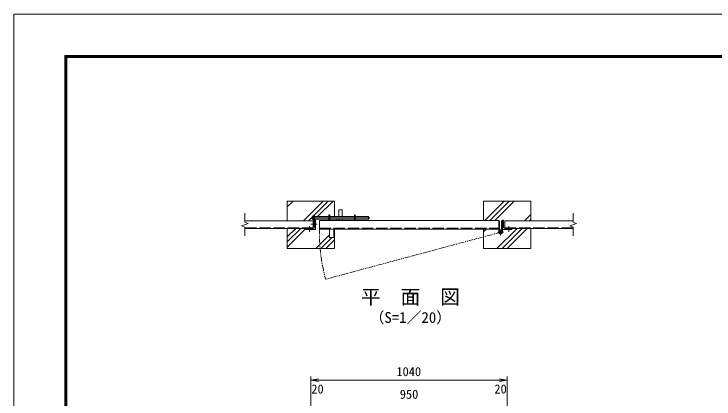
# Model space of a CAD drawing. Units: millimetres at full size. Extents: x -4200 to 4200, y -2970 to 2970.
# Drawn here: x -4200 to -491, y 933 to 2970 of the extents above; entities that cross this region are included whole.
import ezdxf
from ezdxf.enums import TextEntityAlignment as Align

# ---------------------------------------------------------------- set-up
doc = ezdxf.new("R2010")
doc.units = ezdxf.units.MM
doc.header["$LTSCALE"] = 10
for name, pattern in [('DASHED', [7.5, 6, -1.5]), ('USER1', [50.8, 31.75, -6.35, 6.35, -6.35]), ('USER2', [5, 2.5, -0.5, 0.5, -0.5, 0.5, -0.5])]:
    doc.linetypes.add(name, pattern=pattern)
doc.layers.add('0-0_D-TTL-TXT', color=7, linetype='Continuous')
for name, color, linetype, lineweight in [('0-1_D-STR1', 1, 'Continuous', 18), ('0-2_D-BMK', 2, 'USER1', 13), ('0-3_D-STR3', 3, 'Continuous', 13), ('0-4_D-STR4', 7, 'Continuous', 18), ('0-5_D-STR-DIM', 7, 'Continuous', 13), ('0-6_D-DCR-HCH', 7, 'Continuous', 13), ('0-8_0', 7, 'Continuous', 18), ('0-B_D-TTL', 7, 'Continuous', 18)]:
    doc.layers.add(name, color=color, linetype=linetype, lineweight=lineweight)
doc.styles.add('ＭＳ ゴシック', font='')
doc.styles.get('ＭＳ ゴシック').set_extended_font_data('MS Gothic')

# ---------------------------------------------------------------- blocks, each defined once
blk = doc.blocks.new('_Open')
at = {"layer": '0-8_0'}
blk.add_line((-10, 1.667), (0, 0), dxfattribs=at)
blk.add_lwpolyline([(-10, -1.667), (0, 0), (-10, 0)], dxfattribs=at)

msp = doc.modelspace()

# ---------------------------------------------------------------- linework, layer by layer
at = {"layer": '0-1_D-STR1'}
for p, q in [((-2614.55, 1875.85), (-2976.55, 1875.85)), ((-2607.55, 1875.35), (-2607.55, 1842.35)), ((-2581.55, 1877.35), (-1631.55, 1877.35)), ((-2581.55, 1877.35), (-2581.55, 1837.35)), ((-1631.55, 1877.35), (-1631.55, 1837.35)), ((-1605.55, 1875.35), (-1605.55, 1842.35)), ((-1598.55, 1875.85), (-1598.55, 1835.85)), ((-1598.55, 1875.85), (-1236.55, 1875.85)), ((-2614.05, 1835.85), (-2647.05, 1835.85)), ((-2576.55, 1832.35), (-1636.55, 1832.35)), ((-1599.05, 1835.85), (-1566.05, 1835.85)), ((-1598.55, 1835.85), (-1236.55, 1835.85))]:
    msp.add_line(p, q, dxfattribs=at)
at = {"layer": '0-1_D-STR1', "linetype": 'DASHED'}
for p, q in [((-2614.55, 1838.85), (-2976.55, 1838.85)), ((-2581.44, 1836.35), (-1631.65, 1836.35)), ((-1598.55, 1838.85), (-1236.55, 1838.85))]:
    msp.add_line(p, q, dxfattribs=at)
at = {"layer": '0-1_D-STR1'}
for points in [[(-2614.55, 1875.85), (-2614.55, 1835.85), (-2976.55, 1835.85)], [(-2601.55, 1829.85), (-2601.55, 1879.85), (-2603.05, 1879.85)], [(-1611.55, 1829.85), (-1611.55, 1879.85), (-1610.05, 1879.85)], [(-2651.55, 1831.35), (-2651.55, 1829.85), (-2601.55, 1829.85)], [(-1561.55, 1831.35), (-1561.55, 1829.85), (-1611.55, 1829.85)]]:
    msp.add_lwpolyline(points, dxfattribs=at)
for centre, radius, start, end in [((-2603.05, 1875.35), 4.5, 90, 180), ((-1610.05, 1875.35), 4.5, 360, 90), ((-2647.05, 1831.35), 4.5, 90, 180), ((-2614.05, 1842.35), 6.5, 270, 0), ((-1599.05, 1842.35), 6.5, 180, 270), ((-1566.05, 1831.35), 4.5, 360, 90)]:
    msp.add_arc(centre, radius, start, end, dxfattribs=at)
at = {"layer": '0-1_D-STR1', "linetype": 'DASHED'}
for centre, start, end in [((-2576.55, 1837.35), 180, 270), ((-1636.55, 1837.35), 270, 0)]:
    msp.add_arc(centre, 5, start, end, dxfattribs=at)
at = {"layer": '0-2_D-BMK'}
for p, q in [((-2626.56, 1857.35), (-2593.78, 1857.35)), ((-2623.39, 1891.35), (-2314.64, 1891.35)), ((-2634.55, 1847.35), (-2634.55, 1818.35)), ((-1621.55, 1800.29), (-1621.55, 1830.02)), ((-1578.55, 1847.35), (-1578.55, 1818.35)), ((-1636.41, 1815.15), (-1606.68, 1815.15))]:
    msp.add_line(p, q, dxfattribs=at)
at = {"layer": '0-2_D-BMK', "linetype": 'USER2'}
msp.add_line((-1621.55, 1815.15), (-2548.98, 1566.65), dxfattribs=at)
msp.add_arc((-1621.55, 1815.15), 960.15, 178.97356, 195, dxfattribs=at)
at = {"layer": '0-3_D-STR3'}
for p, q in [((-2479.47, 1933.85), (-2479.47, 1897.85)), ((-2479.47, 1933.85), (-2460.47, 1933.85)), ((-2460.47, 1933.85), (-2460.47, 1897.85)), ((-2619.97, 1895.85), (-2617.97, 1897.85)), ((-2619.97, 1895.85), (-2619.97, 1886.85)), ((-2617.97, 1884.85), (-2617.97, 1897.85)), ((-2617.97, 1897.85), (-2612.05, 1897.85)), ((-2612.05, 1906.35), (-2612.05, 1844.85)), ((-2607.55, 1906.35), (-2612.05, 1906.35)), ((-2607.55, 1906.35), (-2607.55, 1844.85)), ((-2607.55, 1897.85), (-2531.55, 1897.85)), ((-2531.55, 1906.85), (-2531.55, 1877.35)), ((-2527.05, 1906.85), (-2531.55, 1906.85)), ((-2527.05, 1877.35), (-2527.05, 1906.85)), ((-2527.05, 1897.85), (-2396.05, 1897.85)), ((-2396.05, 1877.35), (-2396.05, 1906.85)), ((-2396.05, 1906.85), (-2391.55, 1906.85)), ((-2391.55, 1877.35), (-2391.55, 1906.85)), ((-2391.55, 1897.85), (-2321.97, 1897.85)), ((-2321.97, 1897.85), (-2321.97, 1884.85)), ((-2321.97, 1897.85), (-2319.97, 1895.85)), ((-2319.97, 1895.85), (-2319.97, 1886.85)), ((-2619.97, 1886.85), (-2617.97, 1884.85)), ((-2617.97, 1884.85), (-2612.05, 1884.85)), ((-2607.55, 1884.85), (-2531.55, 1884.85)), ((-2527.05, 1884.85), (-2396.05, 1884.85)), ((-2479.47, 1877.35), (-2479.47, 1884.85)), ((-2460.47, 1877.35), (-2460.47, 1884.85)), ((-2391.55, 1884.85), (-2321.97, 1884.85)), ((-2319.97, 1886.85), (-2321.97, 1884.85)), ((-1631.25, 1815.15), (-1631.25, 1874.85)), ((-1626.75, 1874.85), (-1631.25, 1874.85)), ((-1626.75, 1815.15), (-1626.75, 1874.85)), ((-1611.85, 1815.15), (-1611.85, 1874.85)), ((-2607.55, 1844.85), (-2612.05, 1844.85)), ((-2527.55, 1832.35), (-2527.55, 1787.35)), ((-2505.55, 1832.35), (-2505.55, 1787.35)), ((-1626.75, 1823.34), (-1624.33, 1819.54)), ((-2527.55, 1787.35), (-2505.55, 1787.35))]:
    msp.add_line(p, q, dxfattribs=at)
msp.add_lwpolyline([(-1616.35, 1823.34), (-1616.35, 1874.85), (-1611.85, 1874.85)], dxfattribs=at)
for radius in [9.7, 5.2]:
    msp.add_arc((-1621.55, 1815.15), radius, 180, 122.41735, dxfattribs=at)
at = {"layer": '0-4_D-STR4'}
for p, q in [((-2751.55, 1979.85), (-2501.55, 1979.85)), ((-2751.55, 1875.85), (-2751.55, 1979.85)), ((-2501.55, 1979.85), (-2501.55, 1897.85)), ((-1711.55, 1979.85), (-1711.55, 1877.35)), ((-1461.55, 1979.85), (-1711.55, 1979.85)), ((-1461.55, 1875.85), (-1461.55, 1979.85)), ((-2491.55, 1884.85), (-2491.55, 1877.35)), ((-2501.55, 1832.35), (-2501.55, 1729.85)), ((-1711.55, 1832.35), (-1711.55, 1729.85))]:
    msp.add_line(p, q, dxfattribs=at)
for points in [[(-2501.55, 1729.85), (-2751.55, 1729.85), (-2751.55, 1835.85)], [(-1711.55, 1729.85), (-1461.55, 1729.85), (-1461.55, 1835.85)]]:
    msp.add_lwpolyline(points, dxfattribs=at)
at = {"layer": '0-5_D-STR-DIM'}
for p, q in [((-2976.55, 1915.85), (-2976.55, 1868.68)), ((-1236.55, 1915.85), (-1236.55, 1868.68)), ((-2994.17, 1849.44), (-2958.93, 1862.27)), ((-2958.93, 1862.27), (-2976.55, 1868.68)), ((-1254.17, 1849.44), (-1218.93, 1862.27)), ((-1218.93, 1862.27), (-1236.55, 1868.68)), ((-2976.55, 1843.03), (-2994.17, 1849.44)), ((-2976.55, 1843.03), (-2976.55, 1795.85)), ((-1236.55, 1843.03), (-1254.17, 1849.44)), ((-1236.55, 1843.03), (-1236.55, 1795.85)), ((-2626.55, 736.37), (-2626.55, 1052.86)), ((-1586.55, 736.37), (-1586.55, 1052.86)), ((-2626.55, 1032.86), (-1586.55, 1032.86))]:
    msp.add_line(p, q, dxfattribs=at)
at = {"layer": '0-6_D-DCR-HCH'}
for p, q in [((-2751.55, 1949.35), (-2721.04, 1979.85)), ((-2751.55, 1975.86), (-2747.56, 1979.85)), ((-2665.94, 1875.85), (-2561.94, 1979.85)), ((-2608.92, 1906.35), (-2535.42, 1979.85)), ((-2590.91, 1897.85), (-2508.91, 1979.85)), ((-1621.49, 1907.93), (-1549.56, 1979.85)), ((-2639.42, 1875.85), (-2619.97, 1895.31)), ((-2617.42, 1897.85), (-2612.05, 1903.23)), ((-1652.06, 1877.35), (-1621.49, 1907.93)), ((-1494.46, 1875.85), (-1461.55, 1908.77)), ((-2607.55, 1881.22), (-2603.91, 1884.85)), ((-1467.94, 1875.85), (-1461.55, 1882.25)), ((-2751.55, 1737.22), (-2652.91, 1835.85)), ((-2751.55, 1763.73), (-2679.42, 1835.85)), ((-2751.55, 1790.25), (-2705.94, 1835.85)), ((-2505.55, 1824.12), (-2501.55, 1828.12)), ((-1711.55, 1817.87), (-1697.06, 1832.35)), ((-1640.46, 1729.85), (-1534.46, 1835.85)), ((-1613.94, 1729.85), (-1507.94, 1835.85)), ((-1587.43, 1729.85), (-1481.43, 1835.85)), ((-2599.81, 1729.85), (-2527.55, 1802.12)), ((-2573.29, 1729.85), (-2515.79, 1787.35)), ((-2505.55, 1797.6), (-2501.55, 1801.6)), ((-2546.78, 1729.85), (-2501.55, 1775.08))]:
    msp.add_line(p, q, dxfattribs=at)
for points in [[(-1705.09, 1877.35), (-1623.55, 1958.9), (-1602.59, 1979.85)], [(-1678.58, 1877.35), (-1622.19, 1933.74), (-1576.08, 1979.85)]]:
    msp.add_lwpolyline(points, dxfattribs=at)
at = {"layer": '0-B_D-TTL', "color": 2}
msp.add_lwpolyline([(-4200, 2970), (4200, 2970), (4200, -2970), (-4200, -2970)], close=True, dxfattribs=at)
at = {"layer": '0-B_D-TTL'}
for points in [[(-3930, 2750), (3930, 2750), (3930, -2750), (-3930, -2750)], [(-3927.5, 2747.5), (3927.5, 2747.5), (3927.5, -2747.5), (-3927.5, -2747.5)], [(-3925, 2745), (3925, 2745), (3925, -2745), (-3925, -2745)], [(-3922.5, 2742.5), (3922.5, 2742.5), (3922.5, -2742.5), (-3922.5, -2742.5)], [(-3920, 2740), (3920, 2740), (3920, -2740), (-3920, -2740)]]:
    msp.add_lwpolyline(points, close=True, dxfattribs=at)

# ---------------------------------------------------------------- block references
at = {"layer": '0-5_D-STR-DIM', "xscale": 4, "yscale": 4, "rotation": 180}
msp.add_blockref('_Open', (-2626.55, 1032.86), dxfattribs=at)
at = {"layer": '0-5_D-STR-DIM', "xscale": 4, "yscale": 4}
msp.add_blockref('_Open', (-1586.55, 1032.86), dxfattribs=at)

# ---------------------------------------------------------------- texts
at = {"layer": '0-0_D-TTL-TXT', "style": 'ＭＳ ゴシック'}
for s, height, p in [('平\u3000面\u3000図', 76.98, (-2361.44, 1411.33)), ('（S=1／20）', 57.7, (-2315.96, 1318.13))]:
    msp.add_text(s, height=height, dxfattribs=at).set_placement(p, align=Align.BOTTOM_LEFT)
at = {"layer": '0-5_D-STR-DIM', "style": 'ＭＳ ゴシック'}
for s, p in [('1040', (-2173.47, 1039.61)), ('20', (-2624.3, 947.61)), ('20', (-1654.3, 947.61)), ('950', (-2155.68, 919.61))]:
    msp.add_text(s, height=48.09, dxfattribs=at).set_placement(p, align=Align.BOTTOM_LEFT)

doc.saveas('drawing.dxf')
